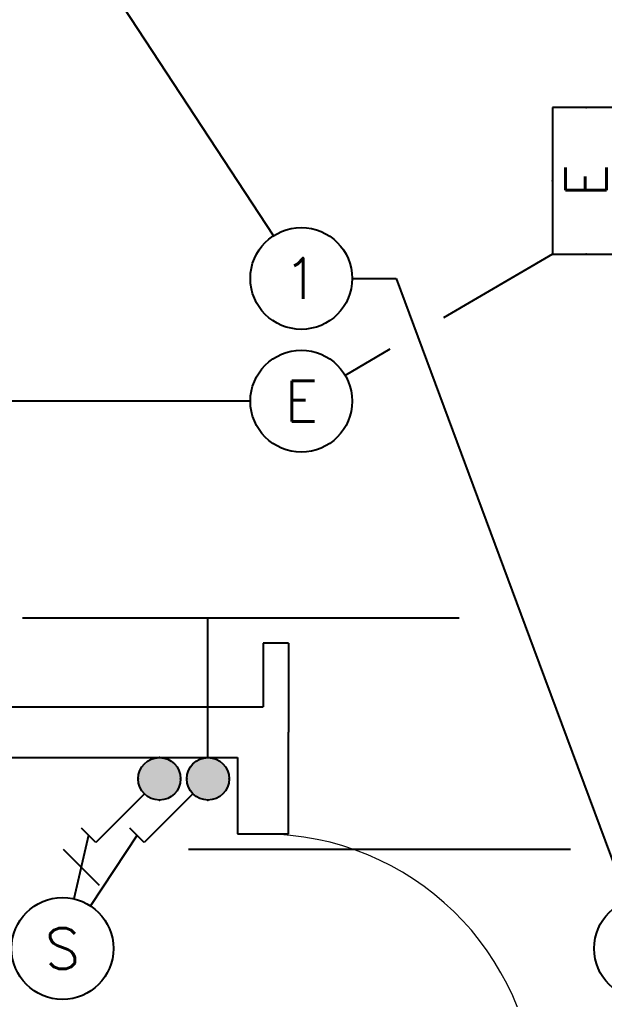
# Model space of a CAD drawing. Extents: x 4483878 to 4539156, y -49303 to -24364.
# Drawn here: x 4497032 to 4499328, y -37899 to -34049 of the extents above; entities that cross this region are included whole.
import ezdxf
from ezdxf.enums import TextEntityAlignment as Align

# ---------------------------------------------------------------- set-up
doc = ezdxf.new("R2010")
doc.units = 0
doc.header["$LTSCALE"] = 1000
doc.header["$MEASUREMENT"] = 0
for name, color, linetype in [('EQUIP-照明', 3, 'Continuous'), ('TEL_TEXT', 7, 'Continuous'), ('图层1', 7, 'Continuous')]:
    doc.layers.add(name, color=color, linetype=linetype)
doc.styles.add('_TEL_ATTDEF', font='simplex.shx', dxfattribs={"width": 0.8, "height": 3, "bigfont": 'hztxt.shx'})
doc.styles.add('_TEL_DIM', font='SIMPLEX', dxfattribs={"width": 0.8, "height": 3.5, "bigfont": 'HZTXT'})

# ---------------------------------------------------------------- blocks, each defined once
blk = doc.blocks.new('$equip$00001838')
blk.add_circle((0, 0), 0.5)
at = {"color": 7, "style": '_TEL_DIM'}
blk.add_attdef('$TEXT$', text='', height=0.4, dxfattribs=at).set_placement((0, 0), align=Align.MIDDLE_CENTER)
at = {"color": 7, "style": '_TEL_DIM', "flags": 1}
blk.add_attdef('A', text='', height=0.00002, dxfattribs=at).set_placement((0, 0), align=Align.MIDDLE_CENTER)
blk = doc.blocks.new('$equip$00001962')
for p, q in [((0.1473, 0.3556), (0.625, 0.8333)), ((0.625, 0.8333), (0.7664, 0.6919))]:
    blk.add_line(p, q)
blk.add_circle((0, 0.2083), 0.2083)
for p in [(0, 0.4167), (-0.2083, 0.2083), (0.2083, 0.2083), (0, 0)]:
    blk.add_point(p)
for points in [[(-0.1042, 0.3888), (0.1042, 0.3888), (-0.1804, 0.3125), (0.1804, 0.3125)], [(0, 0.4167), (0, 0.4167), (-0.1042, 0.3888), (0.1042, 0.3888)], [(-0.1804, 0.3125), (0.1804, 0.3125), (-0.2083, 0.2083), (0.2083, 0.2083)], [(-0.1804, 0.1042), (0.1804, 0.1042), (-0.2083, 0.2083), (0.2083, 0.2083)], [(-0.1042, 0.0279), (0.1042, 0.0279), (-0.1804, 0.1042), (0.1804, 0.1042)], [(0, 0), (0, 0), (-0.1042, 0.0279), (0.1042, 0.0279)]]:
    blk.add_solid(points)
at = {"layer": 'TEL_TEXT', "style": '_TEL_DIM', "flags": 1}
blk.add_attdef('A', text='', height=0.00002, dxfattribs=at).set_placement((0, 0), align=Align.MIDDLE_CENTER)
blk = doc.blocks.new('$equip$00001776')
for p, q in [((0.72, 0.66), (-0.72, 0.66)), ((-0.72, 0.66), (-0.72, 0)), ((0.72, 0), (0.72, 0.66)), ((-0.72, 0), (0.72, 0))]:
    blk.add_line(p, q)
for p in [(0, 0.66), (-0.72, 0.33), (0.72, 0.33), (0, 0)]:
    blk.add_point(p)
at = {"color": 7, "style": '_TEL_DIM'}
blk.add_attdef('$TEXT$', text='', height=0.4, dxfattribs=at).set_placement((0, 0.33), align=Align.MIDDLE_CENTER)
at = {"color": 7, "style": '_TEL_DIM', "flags": 1}
blk.add_attdef('A', text='', height=0.00002, dxfattribs=at).set_placement((0, 0), align=Align.MIDDLE_CENTER)
blk = doc.blocks.new('$DorLib2D$00000001')
for p, q in [((0.45, 0.975), (0.5, 0.975)), ((0.45, 0), (0.45, 0.975)), ((0.5, 0), (0.5, 0.975)), ((0.5, 0), (0.45, 0))]:
    blk.add_line(p, q)
at = {"lineweight": 13}
blk.add_arc((0.475, 0), 0.975, 91.4693, 180, dxfattribs=at)

msp = doc.modelspace()

# ---------------------------------------------------------------- linework, layer by layer
at = {"color": 7}
for p, q in [((4497988.1, -36499.3), (4497988.1, -36749.3)), ((4498088.1, -36499.3), (4497988.1, -36499.3)), ((4498088.1, -36499.3), (4498088.1, -36849.3)), ((4496888.1, -36749.3), (4497988.1, -36749.3)), ((4498088.1, -37249.3), (4498088.1, -36849.3)), ((4496788.1, -36949.3), (4497888.1, -36949.3)), ((4497888.1, -36949.3), (4497888.1, -37249.3)), ((4497888.1, -37249.3), (4498088.1, -37249.3))]:
    msp.add_line(p, q, dxfattribs=at)
at = {"layer": 'TEL_TEXT'}
for p, q in [((4497043.8, -36400), (4498758.4, -36400)), ((4497771.6, -36949.3), (4497771.6, -36400))]:
    msp.add_line(p, q, dxfattribs=at)
at = {"layer": 'TEL_TEXT', "color": 0}
msp.add_line((4497203.4, -37308.6), (4497344.8, -37450), dxfattribs=at)
at = {"layer": '图层1', "color": 4}
for p, q in [((4497269.2, -33739.3), (4498028.6, -34899)), ((4499124.1, -34970.4), (4498696.2, -35221.3)), ((4498338.1, -35066.4), (4498510.7, -35066.4)), ((4498510.7, -35066.4), (4499051.7, -36523.5)), ((4498486, -35344.6), (4498310.6, -35447.5)), ((4497938.1, -35548.6), (4496888.1, -35548.6)), ((4499051.7, -36523.5), (4499418.5, -37511.8)), ((4497302.8, -37254.3), (4497245.4, -37504.3)), ((4497493.3, -37254.3), (4497310.5, -37532.2)), ((4499195.7, -37310.3), (4497695.2, -37310.3))]:
    msp.add_line(p, q, dxfattribs=at)

# ---------------------------------------------------------------- block references
at = {"color": 7, "xscale": 1100, "yscale": 1100, "zscale": 200, "rotation": 270}
msp.add_blockref('$DorLib2D$00000001', (4497988.1, -37799.3), dxfattribs=at)
at = {"layer": 'EQUIP-照明', "color": 4}
ref = msp.add_blockref('$equip$00001776', (4499388.1, -34682.4), dxfattribs=dict(at, xscale=400, yscale=400, zscale=400, rotation=90))
ref.add_attrib('$TEXT$', 'E', dxfattribs={"layer": '0', "color": 7, "height": 160, "rotation": 90, "style": '_TEL_ATTDEF'}).set_placement((4499256.1, -34682.4), align=Align.MIDDLE_CENTER)
ref = msp.add_blockref('$equip$00001838', (4498138.1, -35066.4), dxfattribs=dict(at, xscale=400, yscale=400, zscale=400))
ref.add_attrib('$TEXT$', '1', dxfattribs={"layer": '0', "color": 7, "height": 160, "style": '_TEL_ATTDEF'}).set_placement((4498138.1, -35066.4), align=Align.MIDDLE_CENTER)
ref = msp.add_blockref('$equip$00001838', (4498138.1, -35548.6), dxfattribs=dict(at, xscale=400, yscale=400, zscale=400))
ref.add_attrib('$TEXT$', 'E', dxfattribs={"layer": '0', "color": 7, "height": 160, "style": '_TEL_ATTDEF'}).set_placement((4498138.1, -35548.6), align=Align.MIDDLE_CENTER)
at = {"layer": 'EQUIP-照明', "color": 4, "xscale": 400, "yscale": 400, "zscale": 400, "rotation": 180}
for p in [(4497581.1, -36949.3), (4497771.6, -36949.3)]:
    msp.add_blockref('$equip$00001962', p, dxfattribs=at)
at = {"layer": 'EQUIP-照明', "color": 4}
ref = msp.add_blockref('$equip$00001838', (4497200.6, -37699.3), dxfattribs=dict(at, xscale=400, yscale=400, zscale=400))
ref.add_attrib('$TEXT$', 'S', dxfattribs={"layer": '0', "color": 7, "height": 160, "style": '_TEL_ATTDEF'}).set_placement((4497200.6, -37699.3), align=Align.MIDDLE_CENTER)
ref = msp.add_blockref('$equip$00001838', (4499488.1, -37699.3), dxfattribs=dict(at, xscale=400, yscale=400, zscale=400))
ref.add_attrib('$TEXT$', '1', dxfattribs={"layer": '0', "color": 7, "height": 160, "style": '_TEL_ATTDEF'}).set_placement((4499488.1, -37699.3), align=Align.MIDDLE_CENTER)

doc.saveas('drawing.dxf')
